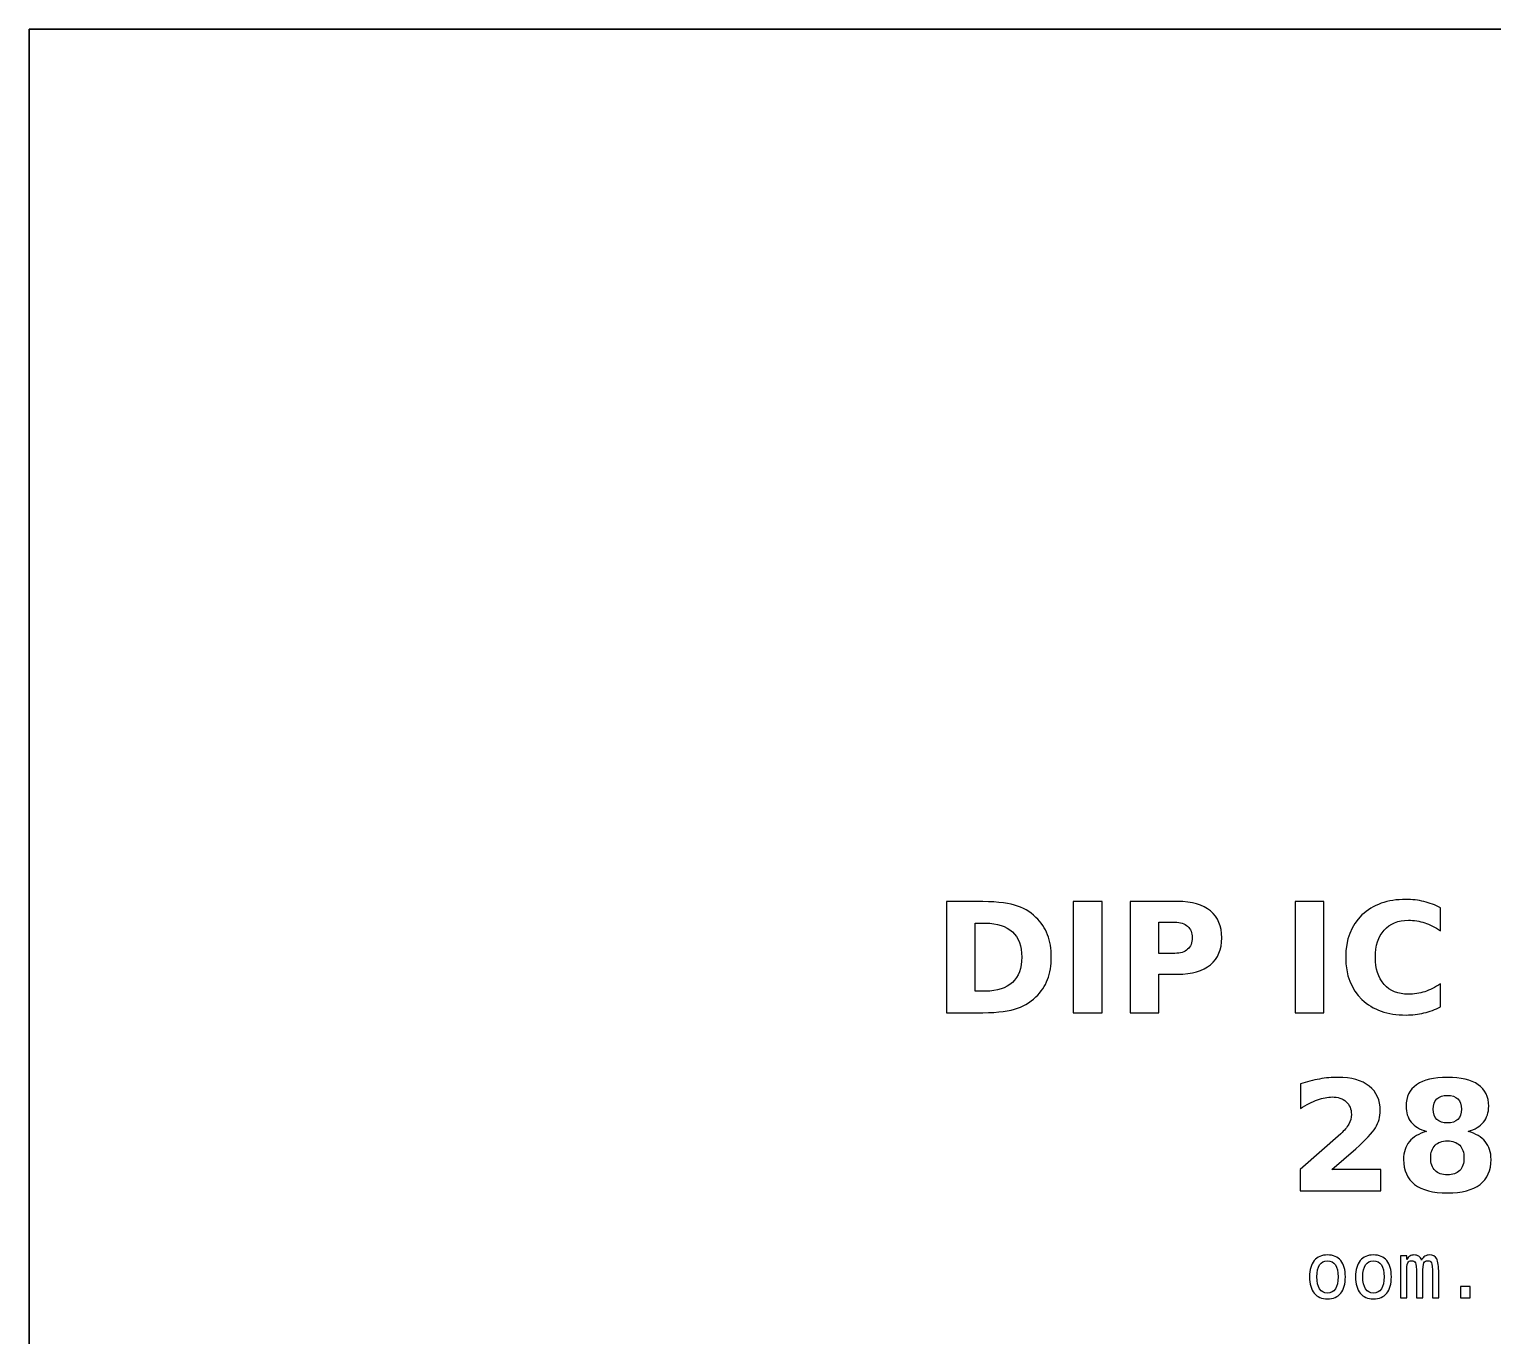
# Model space of a CAD drawing. Header units: centimetres. Extents: x -12.5 to -8.5, y -22.9 to -6.8.
# Drawn here: x -12.5 to -10.584, y -8.56 to -6.85 of the extents above; entities that cross this region are included whole.
import ezdxf

# ---------------------------------------------------------------- set-up
doc = ezdxf.new("R2010")
doc.units = ezdxf.units.CM
doc.header["$MEASUREMENT"] = 0
doc.layers.add('Layer 1', color=7, linetype='Continuous')

msp = doc.modelspace()

# ---------------------------------------------------------------- linework, layer by layer
at = {"layer": 'Layer 1', "color": 7, "lineweight": 35}
msp.add_open_spline([(-12.5, -6.85), (-12.5, -6.85), (-8.5, -6.85), (-8.5, -6.85), (-8.5, -6.85), (-8.5, -6.85), (-8.5, -22.85), (-8.5, -22.85), (-8.5, -22.85), (-8.5, -22.85), (-12.5, -22.85), (-12.5, -22.85), (-12.5, -22.85), (-12.5, -22.85), (-12.5, -6.85), (-12.5, -6.85)], degree=3, knots=[0, 0, 0, 0, 0.25, 0.25, 0.25, 0.25, 0.5, 0.5, 0.5, 0.5, 0.75, 0.75, 0.75, 0.75, 1, 1, 1, 1], dxfattribs=at)
at = {"layer": 'Layer 1', "color": 250}
for points, knots in [([(-10.65258, -8.12911), (-10.65948, -8.13268), (-10.66668, -8.13538), (-10.67418, -8.13721), (-10.67418, -8.13721), (-10.68165, -8.13904), (-10.68948, -8.13994), (-10.69761, -8.13994), (-10.69761, -8.13994), (-10.72188, -8.13994), (-10.74111, -8.13314), (-10.75531, -8.11958), (-10.75531, -8.11958), (-10.76951, -8.10601), (-10.77661, -8.08761), (-10.77661, -8.06434), (-10.77661, -8.06434), (-10.77661, -8.04104), (-10.76951, -8.02261), (-10.75531, -8.00904), (-10.75531, -8.00904), (-10.74111, -7.99548), (-10.72188, -7.98868), (-10.69761, -7.98868), (-10.69761, -7.98868), (-10.68948, -7.98868), (-10.68165, -7.98958), (-10.67418, -7.99141), (-10.67418, -7.99141), (-10.66668, -7.99324), (-10.65948, -7.99594), (-10.65258, -7.99951), (-10.65258, -7.99951), (-10.65258, -7.99951), (-10.65258, -8.02968), (-10.65258, -8.02968), (-10.65258, -8.02968), (-10.65955, -8.02491), (-10.66641, -8.02144), (-10.67318, -8.01924), (-10.67318, -8.01924), (-10.67995, -8.01701), (-10.68708, -8.01591), (-10.69458, -8.01591), (-10.69458, -8.01591), (-10.70798, -8.01591), (-10.71855, -8.02021), (-10.72621, -8.02881), (-10.72621, -8.02881), (-10.73391, -8.03741), (-10.73775, -8.04924), (-10.73775, -8.06434), (-10.73775, -8.06434), (-10.73775, -8.07941), (-10.73391, -8.09121), (-10.72621, -8.09981), (-10.72621, -8.09981), (-10.71855, -8.10841), (-10.70798, -8.11271), (-10.69458, -8.11271), (-10.69458, -8.11271), (-10.68708, -8.11271), (-10.67995, -8.11161), (-10.67318, -8.10938), (-10.67318, -8.10938), (-10.66641, -8.10718), (-10.65955, -8.10371), (-10.65258, -8.09894), (-10.65258, -8.09894), (-10.65258, -8.09894), (-10.65258, -8.12911), (-10.65258, -8.12911)], [0, 0, 0, 0, 0.0555556, 0.0555556, 0.0555556, 0.0555556, 0.1111111, 0.1111111, 0.1111111, 0.1111111, 0.1666667, 0.1666667, 0.1666667, 0.1666667, 0.2222222, 0.2222222, 0.2222222, 0.2222222, 0.2777778, 0.2777778, 0.2777778, 0.2777778, 0.3333333, 0.3333333, 0.3333333, 0.3333333, 0.3888889, 0.3888889, 0.3888889, 0.3888889, 0.4444444, 0.4444444, 0.4444444, 0.4444444, 0.5, 0.5, 0.5, 0.5, 0.5555556, 0.5555556, 0.5555556, 0.5555556, 0.6111111, 0.6111111, 0.6111111, 0.6111111, 0.6666667, 0.6666667, 0.6666667, 0.6666667, 0.7222222, 0.7222222, 0.7222222, 0.7222222, 0.7777778, 0.7777778, 0.7777778, 0.7777778, 0.8333333, 0.8333333, 0.8333333, 0.8333333, 0.8888889, 0.8888889, 0.8888889, 0.8888889, 0.9444444, 0.9444444, 0.9444444, 0.9444444, 1, 1, 1, 1]), ([(-11.29921, -7.99131), (-11.29921, -7.99131), (-11.25955, -7.99131), (-11.25955, -7.99131), (-11.25955, -7.99131), (-11.23741, -7.99131), (-11.22095, -7.99288), (-11.21011, -7.99604), (-11.21011, -7.99604), (-11.19928, -7.99921), (-11.18998, -8.00454), (-11.18221, -8.01211), (-11.18221, -8.01211), (-11.17538, -8.01868), (-11.17031, -8.02628), (-11.16698, -8.03488), (-11.16698, -8.03488), (-11.16368, -8.04344), (-11.16201, -8.05318), (-11.16201, -8.06408), (-11.16201, -8.06408), (-11.16201, -8.07508), (-11.16368, -8.08488), (-11.16698, -8.09351), (-11.16698, -8.09351), (-11.17031, -8.10214), (-11.17538, -8.10974), (-11.18221, -8.11631), (-11.18221, -8.11631), (-11.19005, -8.12388), (-11.19941, -8.12921), (-11.21035, -8.13238), (-11.21035, -8.13238), (-11.22128, -8.13554), (-11.23768, -8.13711), (-11.25955, -8.13711), (-11.25955, -8.13711), (-11.25955, -8.13711), (-11.29921, -8.13711), (-11.29921, -8.13711), (-11.29921, -8.13711), (-11.29921, -8.13711), (-11.29921, -7.99131), (-11.29921, -7.99131)], [0, 0, 0, 0, 0.0909091, 0.0909091, 0.0909091, 0.0909091, 0.1818182, 0.1818182, 0.1818182, 0.1818182, 0.2727273, 0.2727273, 0.2727273, 0.2727273, 0.3636364, 0.3636364, 0.3636364, 0.3636364, 0.4545455, 0.4545455, 0.4545455, 0.4545455, 0.5454545, 0.5454545, 0.5454545, 0.5454545, 0.6363636, 0.6363636, 0.6363636, 0.6363636, 0.7272727, 0.7272727, 0.7272727, 0.7272727, 0.8181818, 0.8181818, 0.8181818, 0.8181818, 0.9090909, 0.9090909, 0.9090909, 0.9090909, 1, 1, 1, 1]), ([(-11.13321, -7.99131), (-11.13321, -7.99131), (-11.09561, -7.99131), (-11.09561, -7.99131), (-11.09561, -7.99131), (-11.09561, -7.99131), (-11.09561, -8.13711), (-11.09561, -8.13711), (-11.09561, -8.13711), (-11.09561, -8.13711), (-11.13321, -8.13711), (-11.13321, -8.13711), (-11.13321, -8.13711), (-11.13321, -8.13711), (-11.13321, -7.99131), (-11.13321, -7.99131)], [0, 0, 0, 0, 0.25, 0.25, 0.25, 0.25, 0.5, 0.5, 0.5, 0.5, 0.75, 0.75, 0.75, 0.75, 1, 1, 1, 1]), ([(-11.05881, -7.99131), (-11.05881, -7.99131), (-10.99641, -7.99131), (-10.99641, -7.99131), (-10.99641, -7.99131), (-10.97785, -7.99131), (-10.96361, -7.99544), (-10.95368, -8.00368), (-10.95368, -8.00368), (-10.94375, -8.01191), (-10.93878, -8.02364), (-10.93878, -8.03888), (-10.93878, -8.03888), (-10.93878, -8.05414), (-10.94375, -8.06591), (-10.95368, -8.07414), (-10.95368, -8.07414), (-10.96361, -8.08238), (-10.97785, -8.08651), (-10.99641, -8.08651), (-10.99641, -8.08651), (-10.99641, -8.08651), (-11.02121, -8.08651), (-11.02121, -8.08651), (-11.02121, -8.08651), (-11.02121, -8.08651), (-11.02121, -8.13711), (-11.02121, -8.13711), (-11.02121, -8.13711), (-11.02121, -8.13711), (-11.05881, -8.13711), (-11.05881, -8.13711), (-11.05881, -8.13711), (-11.05881, -8.13711), (-11.05881, -7.99131), (-11.05881, -7.99131)], [0, 0, 0, 0, 0.1111111, 0.1111111, 0.1111111, 0.1111111, 0.2222222, 0.2222222, 0.2222222, 0.2222222, 0.3333333, 0.3333333, 0.3333333, 0.3333333, 0.4444444, 0.4444444, 0.4444444, 0.4444444, 0.5555556, 0.5555556, 0.5555556, 0.5555556, 0.6666667, 0.6666667, 0.6666667, 0.6666667, 0.7777778, 0.7777778, 0.7777778, 0.7777778, 0.8888889, 0.8888889, 0.8888889, 0.8888889, 1, 1, 1, 1]), ([(-10.84261, -7.99131), (-10.84261, -7.99131), (-10.80501, -7.99131), (-10.80501, -7.99131), (-10.80501, -7.99131), (-10.80501, -7.99131), (-10.80501, -8.13711), (-10.80501, -8.13711), (-10.80501, -8.13711), (-10.80501, -8.13711), (-10.84261, -8.13711), (-10.84261, -8.13711), (-10.84261, -8.13711), (-10.84261, -8.13711), (-10.84261, -7.99131), (-10.84261, -7.99131)], [0, 0, 0, 0, 0.25, 0.25, 0.25, 0.25, 0.5, 0.5, 0.5, 0.5, 0.75, 0.75, 0.75, 0.75, 1, 1, 1, 1]), ([(-11.26161, -8.01974), (-11.26161, -8.01974), (-11.26161, -8.10868), (-11.26161, -8.10868), (-11.26161, -8.10868), (-11.26161, -8.10868), (-11.24815, -8.10868), (-11.24815, -8.10868), (-11.24815, -8.10868), (-11.23278, -8.10868), (-11.22105, -8.10488), (-11.21295, -8.09724), (-11.21295, -8.09724), (-11.20485, -8.08964), (-11.20078, -8.07858), (-11.20078, -8.06408), (-11.20078, -8.06408), (-11.20078, -8.04961), (-11.20481, -8.03861), (-11.21288, -8.03108), (-11.21288, -8.03108), (-11.22095, -8.02351), (-11.23271, -8.01974), (-11.24815, -8.01974), (-11.24815, -8.01974), (-11.24815, -8.01974), (-11.26161, -8.01974), (-11.26161, -8.01974)], [0, 0, 0, 0, 0.1428571, 0.1428571, 0.1428571, 0.1428571, 0.2857143, 0.2857143, 0.2857143, 0.2857143, 0.4285714, 0.4285714, 0.4285714, 0.4285714, 0.5714286, 0.5714286, 0.5714286, 0.5714286, 0.7142857, 0.7142857, 0.7142857, 0.7142857, 0.8571429, 0.8571429, 0.8571429, 0.8571429, 1, 1, 1, 1]), ([(-11.02121, -8.01854), (-11.02121, -8.01854), (-11.02121, -8.05928), (-11.02121, -8.05928), (-11.02121, -8.05928), (-11.02121, -8.05928), (-11.00041, -8.05928), (-11.00041, -8.05928), (-11.00041, -8.05928), (-10.99311, -8.05928), (-10.98748, -8.05751), (-10.98351, -8.05394), (-10.98351, -8.05394), (-10.97955, -8.05041), (-10.97755, -8.04538), (-10.97755, -8.03888), (-10.97755, -8.03888), (-10.97755, -8.03234), (-10.97955, -8.02734), (-10.98351, -8.02381), (-10.98351, -8.02381), (-10.98748, -8.02031), (-10.99311, -8.01854), (-11.00041, -8.01854), (-11.00041, -8.01854), (-11.00041, -8.01854), (-11.02121, -8.01854), (-11.02121, -8.01854)], [0, 0, 0, 0, 0.1428571, 0.1428571, 0.1428571, 0.1428571, 0.2857143, 0.2857143, 0.2857143, 0.2857143, 0.4285714, 0.4285714, 0.4285714, 0.4285714, 0.5714286, 0.5714286, 0.5714286, 0.5714286, 0.7142857, 0.7142857, 0.7142857, 0.7142857, 0.8571429, 0.8571429, 0.8571429, 0.8571429, 1, 1, 1, 1]), ([(-10.79456, -8.34228), (-10.79456, -8.34228), (-10.73039, -8.34228), (-10.73039, -8.34228), (-10.73039, -8.34228), (-10.73039, -8.34228), (-10.73039, -8.36991), (-10.73039, -8.36991), (-10.73039, -8.36991), (-10.73039, -8.36991), (-10.83636, -8.36991), (-10.83636, -8.36991), (-10.83636, -8.36991), (-10.83636, -8.36991), (-10.83636, -8.34228), (-10.83636, -8.34228), (-10.83636, -8.34228), (-10.83636, -8.34228), (-10.78312, -8.29531), (-10.78312, -8.29531), (-10.78312, -8.29531), (-10.77836, -8.29101), (-10.77486, -8.28681), (-10.77259, -8.28271), (-10.77259, -8.28271), (-10.77029, -8.27861), (-10.76916, -8.27434), (-10.76916, -8.26991), (-10.76916, -8.26991), (-10.76916, -8.26308), (-10.77146, -8.25758), (-10.77606, -8.25341), (-10.77606, -8.25341), (-10.78062, -8.24924), (-10.78672, -8.24718), (-10.79436, -8.24718), (-10.79436, -8.24718), (-10.80022, -8.24718), (-10.80662, -8.24844), (-10.81359, -8.25094), (-10.81359, -8.25094), (-10.82056, -8.25344), (-10.82802, -8.25718), (-10.83596, -8.26211), (-10.83596, -8.26211), (-10.83596, -8.26211), (-10.83596, -8.23008), (-10.83596, -8.23008), (-10.83596, -8.23008), (-10.82749, -8.22728), (-10.81912, -8.22514), (-10.81086, -8.22368), (-10.81086, -8.22368), (-10.80259, -8.22221), (-10.79449, -8.22148), (-10.78652, -8.22148), (-10.78652, -8.22148), (-10.76909, -8.22148), (-10.75552, -8.22531), (-10.74586, -8.23301), (-10.74586, -8.23301), (-10.73619, -8.24068), (-10.73136, -8.25138), (-10.73136, -8.26514), (-10.73136, -8.26514), (-10.73136, -8.27308), (-10.73342, -8.28048), (-10.73752, -8.28734), (-10.73752, -8.28734), (-10.74162, -8.29421), (-10.75026, -8.30341), (-10.76339, -8.31494), (-10.76339, -8.31494), (-10.76339, -8.31494), (-10.79456, -8.34228), (-10.79456, -8.34228)], [0, 0, 0, 0, 0.0526316, 0.0526316, 0.0526316, 0.0526316, 0.1052632, 0.1052632, 0.1052632, 0.1052632, 0.1578947, 0.1578947, 0.1578947, 0.1578947, 0.2105263, 0.2105263, 0.2105263, 0.2105263, 0.2631579, 0.2631579, 0.2631579, 0.2631579, 0.3157895, 0.3157895, 0.3157895, 0.3157895, 0.3684211, 0.3684211, 0.3684211, 0.3684211, 0.4210526, 0.4210526, 0.4210526, 0.4210526, 0.4736842, 0.4736842, 0.4736842, 0.4736842, 0.5263158, 0.5263158, 0.5263158, 0.5263158, 0.5789474, 0.5789474, 0.5789474, 0.5789474, 0.6315789, 0.6315789, 0.6315789, 0.6315789, 0.6842105, 0.6842105, 0.6842105, 0.6842105, 0.7368421, 0.7368421, 0.7368421, 0.7368421, 0.7894737, 0.7894737, 0.7894737, 0.7894737, 0.8421053, 0.8421053, 0.8421053, 0.8421053, 0.8947368, 0.8947368, 0.8947368, 0.8947368, 0.9473684, 0.9473684, 0.9473684, 0.9473684, 1, 1, 1, 1]), ([(-10.67085, -8.29228), (-10.67969, -8.28961), (-10.68635, -8.28551), (-10.69085, -8.27998), (-10.69085, -8.27998), (-10.69535, -8.27444), (-10.69759, -8.26754), (-10.69759, -8.25928), (-10.69759, -8.25928), (-10.69759, -8.24698), (-10.69299, -8.23758), (-10.68382, -8.23114), (-10.68382, -8.23114), (-10.67465, -8.22471), (-10.66115, -8.22148), (-10.64339, -8.22148), (-10.64339, -8.22148), (-10.62575, -8.22148), (-10.61232, -8.22468), (-10.60315, -8.23111), (-10.60315, -8.23111), (-10.59399, -8.23751), (-10.58939, -8.24691), (-10.58939, -8.25928), (-10.58939, -8.25928), (-10.58939, -8.26754), (-10.59165, -8.27444), (-10.59615, -8.27998), (-10.59615, -8.27998), (-10.60069, -8.28551), (-10.60739, -8.28961), (-10.61622, -8.29228), (-10.61622, -8.29228), (-10.60632, -8.29501), (-10.59885, -8.29944), (-10.59382, -8.30561), (-10.59382, -8.30561), (-10.58879, -8.31174), (-10.58625, -8.31951), (-10.58625, -8.32891), (-10.58625, -8.32891), (-10.58625, -8.34334), (-10.59105, -8.35428), (-10.60065, -8.36164), (-10.60065, -8.36164), (-10.61025, -8.36904), (-10.62452, -8.37274), (-10.64339, -8.37274), (-10.64339, -8.37274), (-10.66235, -8.37274), (-10.67665, -8.36904), (-10.68632, -8.36164), (-10.68632, -8.36164), (-10.69599, -8.35428), (-10.70082, -8.34334), (-10.70082, -8.32891), (-10.70082, -8.32891), (-10.70082, -8.31951), (-10.69829, -8.31174), (-10.69325, -8.30561), (-10.69325, -8.30561), (-10.68822, -8.29944), (-10.68075, -8.29501), (-10.67085, -8.29228)], [0, 0, 0, 0, 0.0625, 0.0625, 0.0625, 0.0625, 0.125, 0.125, 0.125, 0.125, 0.1875, 0.1875, 0.1875, 0.1875, 0.25, 0.25, 0.25, 0.25, 0.3125, 0.3125, 0.3125, 0.3125, 0.375, 0.375, 0.375, 0.375, 0.4375, 0.4375, 0.4375, 0.4375, 0.5, 0.5, 0.5, 0.5, 0.5625, 0.5625, 0.5625, 0.5625, 0.625, 0.625, 0.625, 0.625, 0.6875, 0.6875, 0.6875, 0.6875, 0.75, 0.75, 0.75, 0.75, 0.8125, 0.8125, 0.8125, 0.8125, 0.875, 0.875, 0.875, 0.875, 0.9375, 0.9375, 0.9375, 0.9375, 1, 1, 1, 1]), ([(-10.66205, -8.26308), (-10.66205, -8.26888), (-10.66045, -8.27334), (-10.65722, -8.27644), (-10.65722, -8.27644), (-10.65399, -8.27958), (-10.64939, -8.28114), (-10.64339, -8.28114), (-10.64339, -8.28114), (-10.63752, -8.28114), (-10.63299, -8.27958), (-10.62982, -8.27644), (-10.62982, -8.27644), (-10.62662, -8.27334), (-10.62502, -8.26888), (-10.62502, -8.26308), (-10.62502, -8.26308), (-10.62502, -8.25728), (-10.62662, -8.25284), (-10.62982, -8.24974), (-10.62982, -8.24974), (-10.63299, -8.24664), (-10.63752, -8.24511), (-10.64339, -8.24511), (-10.64339, -8.24511), (-10.64939, -8.24511), (-10.65399, -8.24668), (-10.65722, -8.24981), (-10.65722, -8.24981), (-10.66045, -8.25291), (-10.66205, -8.25734), (-10.66205, -8.26308)], [0, 0, 0, 0, 0.125, 0.125, 0.125, 0.125, 0.25, 0.25, 0.25, 0.25, 0.375, 0.375, 0.375, 0.375, 0.5, 0.5, 0.5, 0.5, 0.625, 0.625, 0.625, 0.625, 0.75, 0.75, 0.75, 0.75, 0.875, 0.875, 0.875, 0.875, 1, 1, 1, 1]), ([(-10.64339, -8.30468), (-10.65042, -8.30468), (-10.65585, -8.30661), (-10.65962, -8.31044), (-10.65962, -8.31044), (-10.66339, -8.31428), (-10.66529, -8.31978), (-10.66529, -8.32694), (-10.66529, -8.32694), (-10.66529, -8.33411), (-10.66339, -8.33958), (-10.65962, -8.34341), (-10.65962, -8.34341), (-10.65585, -8.34721), (-10.65042, -8.34911), (-10.64339, -8.34911), (-10.64339, -8.34911), (-10.63642, -8.34911), (-10.63109, -8.34721), (-10.62735, -8.34341), (-10.62735, -8.34341), (-10.62365, -8.33958), (-10.62179, -8.33411), (-10.62179, -8.32694), (-10.62179, -8.32694), (-10.62179, -8.31971), (-10.62365, -8.31421), (-10.62735, -8.31038), (-10.62735, -8.31038), (-10.63109, -8.30658), (-10.63642, -8.30468), (-10.64339, -8.30468)], [0, 0, 0, 0, 0.125, 0.125, 0.125, 0.125, 0.25, 0.25, 0.25, 0.25, 0.375, 0.375, 0.375, 0.375, 0.5, 0.5, 0.5, 0.5, 0.625, 0.625, 0.625, 0.625, 0.75, 0.75, 0.75, 0.75, 0.875, 0.875, 0.875, 0.875, 1, 1, 1, 1]), ([(-10.80047, -8.4539), (-10.79288, -8.4539), (-10.78708, -8.45635), (-10.78307, -8.46127), (-10.78307, -8.46127), (-10.77905, -8.46618), (-10.77703, -8.4733), (-10.77703, -8.4826), (-10.77703, -8.4826), (-10.77703, -8.49195), (-10.77903, -8.49907), (-10.78303, -8.50397), (-10.78303, -8.50397), (-10.78705, -8.50887), (-10.79285, -8.51132), (-10.80047, -8.51132), (-10.80047, -8.51132), (-10.80807, -8.51132), (-10.81385, -8.50887), (-10.81787, -8.50397), (-10.81787, -8.50397), (-10.82187, -8.49907), (-10.82387, -8.49195), (-10.82387, -8.4826), (-10.82387, -8.4826), (-10.82387, -8.4733), (-10.82187, -8.46618), (-10.81787, -8.46127), (-10.81787, -8.46127), (-10.81385, -8.45635), (-10.80807, -8.4539), (-10.80047, -8.4539)], [0, 0, 0, 0, 0.125, 0.125, 0.125, 0.125, 0.25, 0.25, 0.25, 0.25, 0.375, 0.375, 0.375, 0.375, 0.5, 0.5, 0.5, 0.5, 0.625, 0.625, 0.625, 0.625, 0.75, 0.75, 0.75, 0.75, 0.875, 0.875, 0.875, 0.875, 1, 1, 1, 1]), ([(-10.80047, -8.46152), (-10.80503, -8.46152), (-10.80848, -8.46328), (-10.81083, -8.46683), (-10.81083, -8.46683), (-10.81318, -8.47038), (-10.81435, -8.47565), (-10.81435, -8.4826), (-10.81435, -8.4826), (-10.81435, -8.48953), (-10.81318, -8.49478), (-10.81083, -8.49835), (-10.81083, -8.49835), (-10.80848, -8.50192), (-10.80503, -8.5037), (-10.80047, -8.5037), (-10.80047, -8.5037), (-10.79588, -8.5037), (-10.79242, -8.50192), (-10.79007, -8.49835), (-10.79007, -8.49835), (-10.78772, -8.49478), (-10.78655, -8.48953), (-10.78655, -8.4826), (-10.78655, -8.4826), (-10.78655, -8.47565), (-10.78772, -8.47038), (-10.79007, -8.46683), (-10.79007, -8.46683), (-10.79242, -8.46328), (-10.79588, -8.46152), (-10.80047, -8.46152)], [0, 0, 0, 0, 0.125, 0.125, 0.125, 0.125, 0.25, 0.25, 0.25, 0.25, 0.375, 0.375, 0.375, 0.375, 0.5, 0.5, 0.5, 0.5, 0.625, 0.625, 0.625, 0.625, 0.75, 0.75, 0.75, 0.75, 0.875, 0.875, 0.875, 0.875, 1, 1, 1, 1]), ([(-10.74027, -8.4539), (-10.73268, -8.4539), (-10.72688, -8.45635), (-10.72287, -8.46127), (-10.72287, -8.46127), (-10.71885, -8.46618), (-10.71683, -8.4733), (-10.71683, -8.4826), (-10.71683, -8.4826), (-10.71683, -8.49195), (-10.71883, -8.49907), (-10.72283, -8.50397), (-10.72283, -8.50397), (-10.72685, -8.50887), (-10.73265, -8.51132), (-10.74027, -8.51132), (-10.74027, -8.51132), (-10.74787, -8.51132), (-10.75365, -8.50887), (-10.75767, -8.50397), (-10.75767, -8.50397), (-10.76167, -8.49907), (-10.76367, -8.49195), (-10.76367, -8.4826), (-10.76367, -8.4826), (-10.76367, -8.4733), (-10.76167, -8.46618), (-10.75767, -8.46127), (-10.75767, -8.46127), (-10.75365, -8.45635), (-10.74787, -8.4539), (-10.74027, -8.4539)], [0, 0, 0, 0, 0.125, 0.125, 0.125, 0.125, 0.25, 0.25, 0.25, 0.25, 0.375, 0.375, 0.375, 0.375, 0.5, 0.5, 0.5, 0.5, 0.625, 0.625, 0.625, 0.625, 0.75, 0.75, 0.75, 0.75, 0.875, 0.875, 0.875, 0.875, 1, 1, 1, 1]), ([(-10.74027, -8.46152), (-10.74483, -8.46152), (-10.74828, -8.46328), (-10.75063, -8.46683), (-10.75063, -8.46683), (-10.75298, -8.47038), (-10.75415, -8.47565), (-10.75415, -8.4826), (-10.75415, -8.4826), (-10.75415, -8.48953), (-10.75298, -8.49478), (-10.75063, -8.49835), (-10.75063, -8.49835), (-10.74828, -8.50192), (-10.74483, -8.5037), (-10.74027, -8.5037), (-10.74027, -8.5037), (-10.73568, -8.5037), (-10.73222, -8.50192), (-10.72987, -8.49835), (-10.72987, -8.49835), (-10.72752, -8.49478), (-10.72635, -8.48953), (-10.72635, -8.4826), (-10.72635, -8.4826), (-10.72635, -8.47565), (-10.72752, -8.47038), (-10.72987, -8.46683), (-10.72987, -8.46683), (-10.73222, -8.46328), (-10.73568, -8.46152), (-10.74027, -8.46152)], [0, 0, 0, 0, 0.125, 0.125, 0.125, 0.125, 0.25, 0.25, 0.25, 0.25, 0.375, 0.375, 0.375, 0.375, 0.5, 0.5, 0.5, 0.5, 0.625, 0.625, 0.625, 0.625, 0.75, 0.75, 0.75, 0.75, 0.875, 0.875, 0.875, 0.875, 1, 1, 1, 1]), ([(-10.67715, -8.46078), (-10.67605, -8.45843), (-10.67463, -8.4567), (-10.67292, -8.45558), (-10.67292, -8.45558), (-10.67122, -8.45447), (-10.66915, -8.4539), (-10.66675, -8.4539), (-10.66675, -8.4539), (-10.66235, -8.4539), (-10.65925, -8.4556), (-10.65745, -8.459), (-10.65745, -8.459), (-10.65563, -8.4624), (-10.65473, -8.4688), (-10.65473, -8.47822), (-10.65473, -8.47822), (-10.65473, -8.47822), (-10.65473, -8.5099), (-10.65473, -8.5099), (-10.65473, -8.5099), (-10.65473, -8.5099), (-10.66293, -8.5099), (-10.66293, -8.5099), (-10.66293, -8.5099), (-10.66293, -8.5099), (-10.66293, -8.4786), (-10.66293, -8.4786), (-10.66293, -8.4786), (-10.66293, -8.47088), (-10.66337, -8.4661), (-10.66423, -8.46422), (-10.66423, -8.46422), (-10.66508, -8.46235), (-10.66667, -8.46142), (-10.66895, -8.46142), (-10.66895, -8.46142), (-10.67155, -8.46142), (-10.67333, -8.46242), (-10.6743, -8.46442), (-10.6743, -8.46442), (-10.67525, -8.46642), (-10.67573, -8.47115), (-10.67573, -8.4786), (-10.67573, -8.4786), (-10.67573, -8.4786), (-10.67573, -8.5099), (-10.67573, -8.5099), (-10.67573, -8.5099), (-10.67573, -8.5099), (-10.68393, -8.5099), (-10.68393, -8.5099), (-10.68393, -8.5099), (-10.68393, -8.5099), (-10.68393, -8.4786), (-10.68393, -8.4786), (-10.68393, -8.4786), (-10.68393, -8.47078), (-10.6844, -8.46597), (-10.68533, -8.46415), (-10.68533, -8.46415), (-10.68625, -8.46233), (-10.68792, -8.46142), (-10.69033, -8.46142), (-10.69033, -8.46142), (-10.69272, -8.46142), (-10.69437, -8.46242), (-10.69528, -8.46442), (-10.69528, -8.46442), (-10.69622, -8.46642), (-10.69668, -8.47115), (-10.69668, -8.4786), (-10.69668, -8.4786), (-10.69668, -8.4786), (-10.69668, -8.5099), (-10.69668, -8.5099), (-10.69668, -8.5099), (-10.69668, -8.5099), (-10.70483, -8.5099), (-10.70483, -8.5099), (-10.70483, -8.5099), (-10.70483, -8.5099), (-10.70483, -8.45522), (-10.70483, -8.45522), (-10.70483, -8.45522), (-10.70483, -8.45522), (-10.69668, -8.45522), (-10.69668, -8.45522), (-10.69668, -8.45522), (-10.69668, -8.45522), (-10.69668, -8.4599), (-10.69668, -8.4599), (-10.69668, -8.4599), (-10.69562, -8.45795), (-10.69427, -8.45647), (-10.69265, -8.45543), (-10.69265, -8.45543), (-10.69105, -8.45442), (-10.68922, -8.4539), (-10.68717, -8.4539), (-10.68717, -8.4539), (-10.68468, -8.4539), (-10.68263, -8.45447), (-10.68098, -8.4556), (-10.68098, -8.4556), (-10.67933, -8.45675), (-10.67807, -8.45847), (-10.67715, -8.46078)], [0, 0, 0, 0, 0.037037, 0.037037, 0.037037, 0.037037, 0.0740741, 0.0740741, 0.0740741, 0.0740741, 0.1111111, 0.1111111, 0.1111111, 0.1111111, 0.1481481, 0.1481481, 0.1481481, 0.1481481, 0.1851852, 0.1851852, 0.1851852, 0.1851852, 0.2222222, 0.2222222, 0.2222222, 0.2222222, 0.2592593, 0.2592593, 0.2592593, 0.2592593, 0.2962963, 0.2962963, 0.2962963, 0.2962963, 0.3333333, 0.3333333, 0.3333333, 0.3333333, 0.3703704, 0.3703704, 0.3703704, 0.3703704, 0.4074074, 0.4074074, 0.4074074, 0.4074074, 0.4444444, 0.4444444, 0.4444444, 0.4444444, 0.4814815, 0.4814815, 0.4814815, 0.4814815, 0.5185185, 0.5185185, 0.5185185, 0.5185185, 0.5555556, 0.5555556, 0.5555556, 0.5555556, 0.5925926, 0.5925926, 0.5925926, 0.5925926, 0.6296296, 0.6296296, 0.6296296, 0.6296296, 0.6666667, 0.6666667, 0.6666667, 0.6666667, 0.7037037, 0.7037037, 0.7037037, 0.7037037, 0.7407407, 0.7407407, 0.7407407, 0.7407407, 0.7777778, 0.7777778, 0.7777778, 0.7777778, 0.8148148, 0.8148148, 0.8148148, 0.8148148, 0.8518519, 0.8518519, 0.8518519, 0.8518519, 0.8888889, 0.8888889, 0.8888889, 0.8888889, 0.9259259, 0.9259259, 0.9259259, 0.9259259, 0.962963, 0.962963, 0.962963, 0.962963, 1, 1, 1, 1]), ([(-10.62607, -8.495), (-10.62607, -8.495), (-10.61377, -8.495), (-10.61377, -8.495), (-10.61377, -8.495), (-10.61377, -8.495), (-10.61377, -8.5099), (-10.61377, -8.5099), (-10.61377, -8.5099), (-10.61377, -8.5099), (-10.62607, -8.5099), (-10.62607, -8.5099), (-10.62607, -8.5099), (-10.62607, -8.5099), (-10.62607, -8.495), (-10.62607, -8.495)], [0, 0, 0, 0, 0.25, 0.25, 0.25, 0.25, 0.5, 0.5, 0.5, 0.5, 0.75, 0.75, 0.75, 0.75, 1, 1, 1, 1])]:
    msp.add_open_spline(points, degree=3, knots=knots, dxfattribs=at)

doc.saveas('drawing.dxf')
